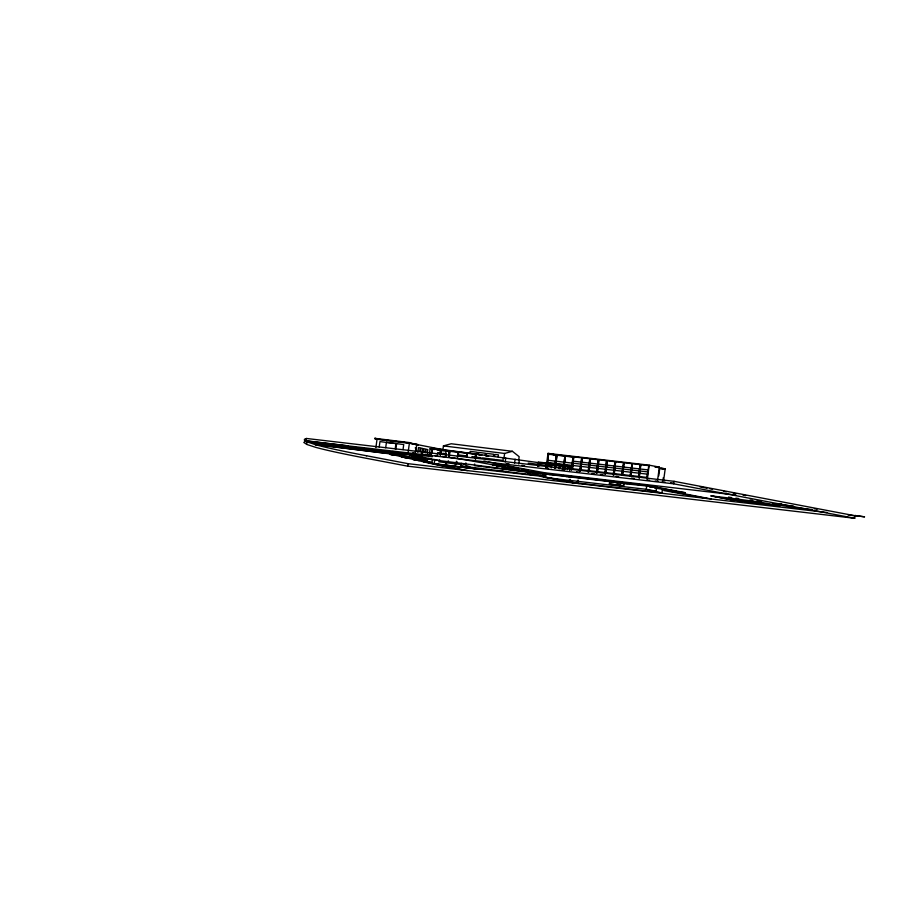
<?xml version="1.0" encoding="UTF-8"?>
<svg xmlns="http://www.w3.org/2000/svg" width="910" height="910" viewBox="0 0 910 910"><rect width="100%" height="100%" fill="white"/><g stroke="black" fill="none" stroke-linecap="round" stroke-linejoin="round"><path stroke-width="1.36" d="M306.124 440.986L306.465 438.472L674.082 481.322L855.059 515.777L854.717 518.279L407.68 466.17L366.229 458.287A465.704 14.628 7.7 0 1 315.668 447.333L307 444.524L303.781 442.442L306.124 440.986L673.741 483.836L854.717 518.279M306.636 444.342L306.977 441.839L305.168 440.929M377.184 439.359L374.84 438.324L409.489 442.601L417.895 444.979L408.249 442.954M375.898 447.572L377.036 439.212L375.944 438.961M379.208 447.026L379.948 441.612L403.721 444.535L403.039 449.597M386.796 452.486L386.909 451.61L389.241 452.122L389.116 453.009L382.905 452.008L383.019 451.132M385.692 447.754L386.42 442.34L395.93 443.511L396.589 443.659L395.861 449.074M385.954 450.757L385.18 451.485M392.915 451.394L392.585 453.772L388.604 452.168M391.152 453.487L432 462.553L432.375 459.766M395.202 448.926L395.93 443.511M412.651 455.33L412.264 458.162L398.921 455.364L400.718 455.591L401.094 452.759M402.391 456.137L402.709 453.76L400.4 453.237M404.188 456.354L404.506 453.976L407.111 454.556M415.21 455.99L407.816 454.352L409.489 442.601M407.68 466.17L408.021 463.668L366.32 455.728M412.059 455.296L412.185 454.42M424.197 457.901L423.821 460.733L413.948 458.708L414.266 456.331L411.946 455.819M414.937 455.933L415.062 455.057M415.46 451.565L415.927 448.107L415.188 447.936M415.768 451.815L416.712 444.842M415.404 456.251L415.529 455.375M415.733 458.936L416.063 456.547L418.668 457.127M417.826 452.327L418.486 447.515L420.181 447.891L419.692 451.497M418.35 456.354L418.475 455.478M418.748 458.435L419.123 455.683M419.612 458.629L419.976 455.876M420.534 451.69L421.023 448.073L422.729 448.459L422.081 453.271M421.614 456.228L422.217 457.07L420.17 456.217M423.082 452.259L423.571 448.641L425.277 449.028L424.788 452.634M425.641 452.827L426.119 449.21L427.825 449.597L427.336 453.203M427.29 461.507L427.609 459.118L430.282 459.254M544.999 473.974L428.69 459.209L428.803 458.333M429.395 453.942L430.111 448.675L438.006 449.654M446.082 450.928L448.459 451.451L439.257 450.313L431.579 448.095L481.697 454.807L446.082 450.928L445.411 455.933M431.329 453.692L431.829 448.641M431.624 453.715L432.307 448.698M431.795 453.749L432.477 448.744M467.399 467.001L474.736 468.639L434.241 463.645L434.809 459.459M437.335 455L437.664 452.6L441.839 453.112M439.917 454.738L440.599 449.722L440.087 454.772M440.394 454.795L441.066 449.779L440.565 454.829M518.666 460.358L519.166 456.683L512.398 451.303L451.212 443.762L443.432 445.9L442.92 449.654L414.63 444.069L417.963 444.478M445.866 455.717L446.139 453.715L443.159 453.351M445.582 465.044L445.957 462.212M446.23 465.181L446.548 462.803L461.347 464.566M448.687 455.819L449.358 450.803L448.858 455.853M449.153 455.876L449.836 450.86L449.324 455.91M455.409 463.827L455.091 466.216L455.739 466.364M456.069 463.975L456.433 461.268M457.446 456.9L458.117 451.883L457.616 456.934M457.912 456.957L458.594 451.94L458.253 455.739M462.974 466.466L460.87 466L461.245 463.281M466.375 456.729L466.887 452.964L466.546 456.763M466.853 456.786L467.353 453.021L467.023 456.82M469.378 466.875C465.647 466.307 465.704 463.452 461.177 463.747M468.047 467.149L468.161 466.273M469.901 453.373L470.174 451.36L477.238 452.236L476.965 454.238M475.134 457.81L475.646 454.045L475.316 457.844M475.441 459.118L476.123 454.113L481.629 455.307M475.611 459.163L476.339 453.612M485.212 455.262L485.485 453.26L478.421 452.384L478.148 454.386L563.643 466.045M486.395 455.409L486.668 453.396L493.732 454.272L493.459 456.274M494.642 456.422L494.903 454.42L498.441 454.852L498.168 456.854M502.866 461.438L503.389 457.491M503.958 458.333L504.618 453.453L512.398 451.303M505.243 461.962L505.778 458.014M514.571 463.11L515.106 459.163M518.78 464.054L519.314 460.107M530.223 474.713L532.76 474.872L527.811 473.769L528.13 471.46M529.938 474.03L530.257 471.721M530.2 474.064L530.507 471.755M532.236 474.315L532.543 472.006M527.811 473.769L537.139 474.918L533.669 474.144L534.022 471.516M534.261 474.565L534.579 472.256M538.015 466.341L538.527 462.576M538.265 466.386L538.777 462.621M538.447 466.386L538.959 462.621M538.697 466.432L539.209 462.678M546.216 474.201L542.451 473.484L545.056 473.405M545.761 463.372L545.5 465.249L537.162 464.214M545.886 467.387L546.421 463.44M546.5 464.646L548.013 453.385L649.205 465.181L659.34 467.114L657.543 480.48M545.545 474.121L545.079 477.511L646.271 489.307L656.087 491.173L656.667 486.907M546.421 467.638L546.739 465.272M546.774 467.41L548.593 453.965L547.058 467.706M546.33 473.553L550.038 474.645M551.358 467.842L551.722 465.169L555.191 465.579L556.317 454.863L554.497 468.309M555.157 468.388L556.977 454.943L555.487 468.32M558.967 468.73L559.32 466.057L555.851 465.647M559.752 468.752L560.105 466.147L563.574 466.557M562.88 469.287L565.008 455.899M563.21 469.23L564.985 456.149L557.261 455.25M563.529 469.367L565.349 455.91L564.371 465.624M563.87 469.298L564.234 466.625L567.703 467.035L567.339 469.708M566.839 476.612L563.119 475.509L647.374 485.485L685.298 492.708L669.385 490.899L711.336 499.021M564.109 469.378L564.61 465.613L564.359 469.423M564.541 469.423L565.212 465.169L572.743 466.602L538.174 462.53M564.791 469.48L565.303 465.715M569.615 470.561L569.956 468.058M569.433 479.832L569.137 482.084L661.945 492.901L662.514 488.647M569.785 479.843L569.797 482.163L570.172 479.388M571.252 470.265L573.072 456.82L571.685 469.537M572.015 469.549L572.356 467.046M572.424 466.546L573.732 456.888L572.458 468.73L580.182 469.628L581.774 457.855L579.636 471.243M577.19 483.005L577.497 480.742M577.509 483.062L577.884 480.287M578.225 480.321L578.168 483.142M580.296 471.323L582.104 457.866L580.83 469.708L588.554 470.607L589.828 458.765L588.008 472.222M588.668 472.301L590.488 458.845L589.214 470.686L596.937 471.585L598.211 459.743L596.391 473.2M597.051 473.268L598.871 459.823L597.597 471.664L605.309 472.563L606.583 460.722L604.763 474.178M605.423 474.247L607.243 460.801L605.969 472.643L613.693 473.541L614.967 461.7L613.147 475.145M623.714 485.906L609.393 483.983L609.745 481.356L620.597 482.618L620.245 485.246L623.714 485.906L624.067 483.278L619.13 482.334L566.395 476.192L571.332 477.136M613.806 475.225L615.626 461.779L614.352 473.621L622.076 474.519L623.668 462.735L621.689 474.884M616.889 484.564L619.153 485.383L615.74 484.347L619.949 482.539M619.198 485.007L619.903 484.7M620.472 486.293L620.222 485.735L621.132 486.372M622.349 474.963L623.998 462.746L622.724 474.588L630.448 475.498L632.04 463.713L630.084 475.759M622.713 483.506L650.479 486.361M630.744 475.839L632.382 463.725L631.108 475.566L638.831 476.465L640.105 464.623L638.467 476.738M639.127 476.806L640.754 464.703L639.218 478.546M646.839 477.716L648.796 465.67M647.499 475.27L647.203 477.443L639.48 476.544M647.317 479.138L649.205 465.181M646.271 489.307L646.726 485.917M658.726 475.964L659.591 469.594M662.969 480.355L663.333 477.579M663.629 480.435L665.199 468.843L654.847 466.875M673.741 483.836L674.082 481.322M728.694 497.19L728.751 497.975L710.79 495.87L730.889 499.692L762.261 503.81M760.908 502.263L761.01 501.512M761.34 502.32L761.442 501.569M306.465 438.472L304.429 439.291L304.44 440.315M524.888 469.605L521.828 469.446L525.411 469.958M525.081 469.901L528.141 470.06L524.57 469.549M315.338 444.637L388.604 453.68L433.331 464.1A94.993 2.98 7.7 0 0 436.254 464.737L436.811 464.862M515.686 468.354L510.749 467.899L513.9 468.388M513.752 468.354L518.7 468.809L515.549 468.309M348.177 445.889L307.409 440.872M495.506 465.42L500.887 465.943L492.606 464.976L495.609 465.454M499.26 464.976L496.132 464.612L501.148 465.499M496.632 464.885L493.504 464.532L498.521 465.42M501.012 465.51L504.14 465.863L499.124 464.976M498.384 465.42L501.512 465.772L496.496 464.885M513.24 467.296L510.112 466.944L515.128 467.831M510.612 467.205L507.484 466.853L512.501 467.74M514.992 467.831L518.12 468.184L513.103 467.296M512.364 467.751L515.492 468.104L510.476 467.217M509.566 467.876L502.218 467.046L511.625 468.263L509.418 467.888M547.957 453.885L649.137 465.681M548.878 454.272L556.601 455.171M565.633 456.228L573.357 457.127M655.154 466.625L659.34 467.114M661.013 468.354L665.199 468.843M660.603 468.821L663.174 469.116M664.459 469.264L665.13 469.344M573.471 461.211L581.194 462.109M581.854 462.189L589.578 463.088M590.226 463.167L597.95 464.066M598.609 464.146L606.333 465.044M606.993 465.124L614.705 466.022M615.365 466.091L623.088 467.001M623.748 467.069L631.46 467.967M632.12 468.047L639.844 468.946M640.504 469.025L648.227 469.924L647.647 474.19L547.115 462.473M548.07 460.289L555.783 461.188M556.442 461.268L564.166 462.166M564.826 462.246L572.549 463.144M573.198 463.213L580.921 464.123M581.581 464.191L589.305 465.09M589.964 465.169L597.677 466.068M598.336 466.147L606.06 467.046M606.72 467.126L614.432 468.024M615.092 468.104L622.815 469.003M623.475 469.082L631.199 469.981M631.847 470.049L639.571 470.959M640.231 471.027L647.954 471.926M538.242 462.03L565.212 465.169M564.302 466.125L572.674 467.103L565.053 465.67M571.855 467.512L568.272 467.103L568.17 467.854L571.753 468.263M506.347 463.599L509.145 463.918M521.794 465.397L524.604 465.727M545.67 468.172L548.48 468.502M561.117 469.981L563.927 470.311M576.565 471.778L579.374 472.108M592.012 473.575L594.821 473.905M600.441 474.565L603.25 474.895M615.888 476.362L618.698 476.692M631.335 478.159L634.145 478.489M646.783 479.968L649.592 480.287M655.211 480.946L658.021 481.276M662.23 481.765L665.039 482.095M670.659 482.744L673.468 483.073M735.78 495.04L544.897 472.79A661.65 20.782 7.7 0 1 488.113 461.859M542.451 473.484L546.648 474.008M563.074 475.896L567.271 476.408M545.204 474.064L611.816 481.845M649.569 486.975L652.368 487.305M661.729 489.443L662.4 489.523M545.625 476.214L540.051 475.566L544.203 476.487L542.735 476.465A113.124 3.549 7.7 0 1 543.77 476.681L545.682 477.079M778.971 503.685L781.679 504.003M609.393 483.983L620.245 485.246M663.731 490.536L707.366 498.555M671.58 491.457L673.366 491.662M793.702 506.153L772.772 503.708L789.903 506.938M656.087 491.173L647.715 490.194L661.945 492.901M789.721 506.938L812.05 509.543M408.021 463.668L826.871 512.489M848.006 514.958L855.059 515.777M859.449 516.163L857.038 515.697M550.277 454.067L554.099 454.545L548.013 453.385M443.432 445.9L504.618 453.453M374.772 438.825L409.42 443.102L417.895 444.979M377.036 439.212L409.329 443.193M431.511 448.596L476.294 454.147M485.815 456.103L488.613 456.445M528.21 463.11L536.547 464.146M458.959 454.989L465.42 455.785M471.88 456.581L478.353 457.377M479.308 457.502L481.072 457.719M482.414 457.878L488.34 458.617M489.045 458.708L494.972 459.436M496.121 459.573L502.047 460.301M306.613 441.668L432.284 456.774L421.216 453.772M407.816 454.352L371.564 449.813L391.038 453.862L395.349 454.386L395.497 453.26L396.68 453.521L396.521 454.647L392.199 454.124M390.913 452.679L395.463 453.51M420.124 456.604L413.049 455.728L428.69 459.209M389.116 453.009L387.319 452.782L390.799 453.555M415.153 456.194L422.217 457.07M314.553 444.41L384.429 453.032L367.97 449.369L306.977 441.839L316.009 444.831A465.704 14.628 7.7 0 0 366.571 455.774M393.234 454.704L389.696 454.272L393.006 454.954M390.333 454.363L395.6 455.284M538.242 472.677L541.962 473.132M392.71 454.943L396.237 455.375M474.417 465.636L481.834 466.546M482.789 466.671L490.206 467.581M491.161 467.695L498.578 468.616M499.533 468.73L506.95 469.651M507.916 469.765L515.333 470.686M516.288 470.8L523.705 471.71M524.66 471.835L528.369 472.29M404.757 457.275L401.219 456.831L404.529 457.525M412.264 458.162L410.467 457.935L413.948 458.708M401.867 456.934L407.123 457.844M404.233 457.502L407.76 457.946M438.768 461.779L445.9 462.655M414.107 459.004L418.441 459.527L418.589 458.401L419.76 458.663L419.612 459.8L415.29 459.266M423.821 460.733L422.024 460.505L425.493 461.279L425.812 458.902L423.503 458.39M533.669 474.144L545.932 475.657M416.359 459.857L412.833 459.425L416.143 460.107M468.73 466.409L469.435 466.5M415.836 460.096L419.373 460.528M467.285 466.409L470.038 467.342L462.86 466.443M460.87 466L532.76 474.872M432 462.553L423.07 461.45L433.638 463.804L479.786 469.355L468.673 467.228M305.635 441.236L412.548 454.67M412.867 452.702L415.654 453.066M426.779 454.477L430.942 455M435.116 455.535L437.892 455.887M442.067 456.411L446.23 456.945M449.005 457.298C487.623 462.803 525.468 472.643 564.484 475.828M401.731 453.533L411.9 454.898M728.853 497.224L731.663 497.599M735.883 498.145L738.692 498.521M749.942 499.988L752.763 500.363M756.983 500.909L760.055 501.308M728.591 497.941L759.952 502.058M498.305 470.618L503.912 471.46M502.911 467.137L504.424 467.421M579.329 483.631L549.003 477.773M575.109 483.142L539.198 476.112A102.944 3.23 7.7 0 0 538.174 475.907L434.969 464.089L437.289 464.612M700.017 486.884L706.945 488.204M709.709 488.727L712.485 489.262M723.552 491.366L726.328 491.889M733.255 493.209L736.019 493.732M742.947 495.051L745.711 495.586M814.325 508.724L817.078 509.247M759.691 502.036L780.052 505.88L731.151 499.715L711.472 495.961M646.407 485.86L656.554 487.794M654.643 488.044L676.778 491.366L645.531 485.417L622.383 482.721L627.32 483.654M621.052 483.142L623.361 483.574M609.745 481.356L612.055 481.788M617.537 484.643L619.858 485.075M543.304 472.882L542.496 473.109M537.423 472.654L537.605 472.654M467.41 470.595L441.179 465.442M463.941 470.186L437.38 464.976M440.122 465.226L439.61 465.112A88.918 2.798 7.7 0 1 438.893 464.964L438.188 464.805M548.4 477.648L546.591 477.272M431.579 448.095L438.028 449.529M430.111 448.675L434.218 449.597M374.84 438.324L378.469 439.132M386.42 442.34L387.08 442.487M474.463 464.111L474.758 464.134M465.704 463.031L466 463.053M457.241 461.973L456.934 461.95M448.175 460.87L448.471 460.892M439.712 459.812L439.416 459.789M430.646 458.708L430.942 458.731M438.313 460.392L411.832 454.886M467.239 466.784L469.332 467.251M394.815 451.781L395.475 451.929M398.432 452.623L401.037 453.203M409.978 455.193L412.583 455.774M421.535 457.764L424.14 458.344M394.701 452.668L395.349 452.805M396.646 453.772L400.832 454.704M412.389 457.286L400.195 454.75M418.554 458.651L411.752 457.32M419.738 458.913L423.935 459.857M423.298 459.891L425.618 460.403M391.857 453.578L400.718 455.591M375.523 450.359L382.905 452.008M426.073 461.825L434.241 463.645M416.063 459.834L418.736 460.426M485.974 461.415A661.65 20.782 7.7 0 1 483.87 460.972M547.649 464.691L547.547 465.442L551.13 465.863L551.232 465.112L547.649 464.691M854.865 515.515L864.5 516.835L854.865 515.515M514.571 468.764L508.679 468.161L517.335 469.196L514.537 468.741M505.459 466.966L496.678 465.784L505.459 466.966"/></g></svg>
